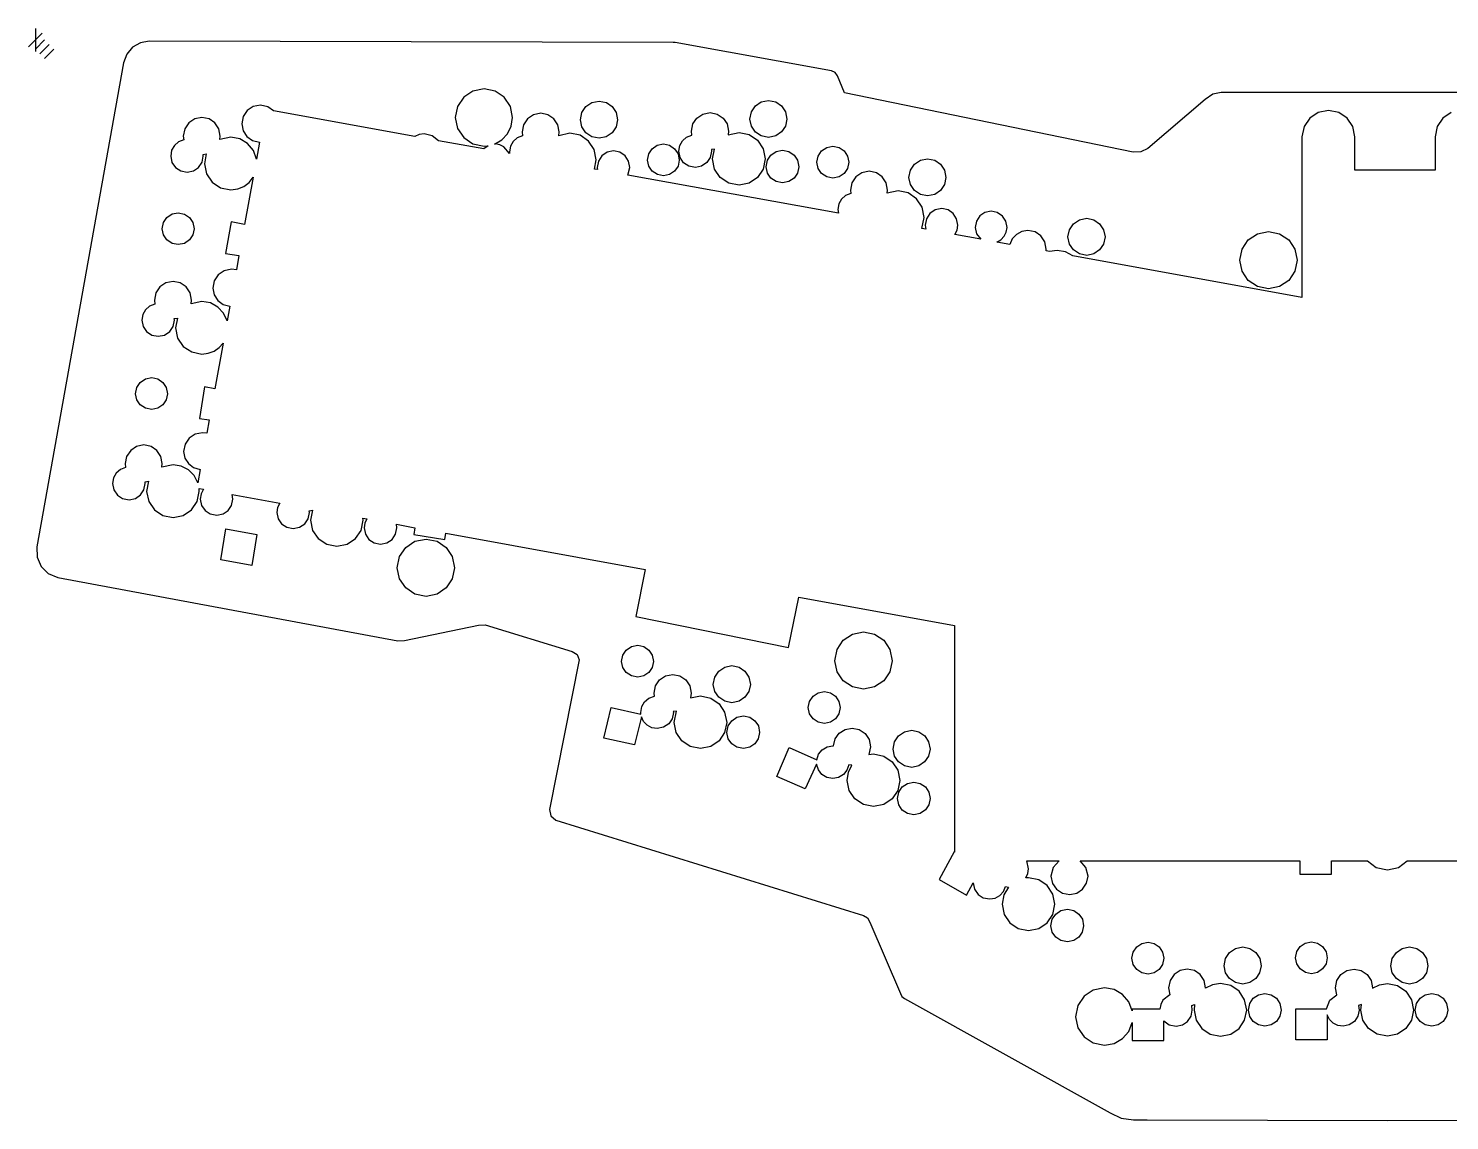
# Model space of a CAD drawing. Extents: x -1 to 310, y 0 to 125.
# Drawn here: x -0.8 to 161.9, y 0.1 to 125.2 of the extents above; entities that cross this region are included whole.
import ezdxf

# ---------------------------------------------------------------- set-up
doc = ezdxf.new("R2010")
doc.units = 0

msp = doc.modelspace()

# ---------------------------------------------------------------- linework, layer by layer
for p, q in [((13.043833, 123.739276), (12.015265, 123.551422)), ((72.987753, 123.569943), (13.043833, 123.739276)), ((10.46613, 122.23909), (10.080496, 121.241612)), ((11.133542, 123.030193), (10.46613, 122.23909)), ((12.015265, 123.551422), (11.133542, 123.030193)), ((73.241763, 123.569943), (72.987753, 123.569943)), ((91.106391, 120.31028), (73.241763, 123.569943)), ((10.080496, 121.241612), (0.174524, 65.827375)), ((91.529728, 120.130364), (91.106391, 120.31028)), ((91.82607, 119.759947), (91.529728, 120.130364)), ((92.630392, 117.812643), (91.82607, 119.759947)), ((49.037038, 117.309909), (48.328617, 116.260176)), ((50.08677, 118.01833), (49.037038, 117.309909)), ((51.370655, 118.278283), (50.08677, 118.01833)), ((52.630078, 118.01833), (51.370655, 118.278283)), ((53.667249, 117.309909), (52.630078, 118.01833)), ((54.371043, 116.260176), (53.667249, 117.309909)), ((125.650342, 110.996958), (92.630392, 117.812643)), ((134.783753, 117.643283), (133.90534, 117.050618)), ((135.725671, 117.85495), (134.783753, 117.643283)), ((136.741696, 117.85495), (135.725671, 117.85495)), ((144.723001, 117.836429), (136.741696, 117.85495)), ((165.755524, 117.836429), (144.723001, 117.836429)), ((24.244416, 115.771236), (23.784765, 115.090028)), ((24.925629, 116.230884), (24.244416, 115.771236)), ((25.758965, 116.399532), (24.925629, 116.230884)), ((26.59478, 116.221815), (25.758965, 116.399532)), ((27.271789, 115.739715), (26.59478, 116.221815)), ((43.440076, 112.806971), (27.271789, 115.739715)), ((48.328617, 116.260176), (48.068664, 114.976287)), ((54.630336, 114.976287), (54.371043, 116.260176)), ((62.393384, 114.72234), (62.562059, 115.555683)), ((62.562059, 115.555683), (63.021769, 116.236899)), ((63.021769, 116.236899), (63.703041, 116.69655)), ((63.703041, 116.69655), (64.536403, 116.865198)), ((64.536403, 116.865198), (65.353234, 116.69655)), ((64.536403, 116.865198), (64.536403, 116.865198)), ((65.353234, 116.69655), (66.020979, 116.236899)), ((66.020979, 116.236899), (66.471553, 115.555683)), ((66.471553, 115.555683), (66.636874, 114.72234)), ((76.403025, 115.384295), (77.236387, 115.552972)), ((77.236387, 115.552972), (78.053218, 115.384295)), ((81.782013, 114.806927), (81.950687, 115.640284)), ((81.950687, 115.640284), (82.410397, 116.321556)), ((82.410397, 116.321556), (83.091669, 116.781267)), ((83.091669, 116.781267), (83.925032, 116.949944)), ((83.925032, 116.949944), (84.741862, 116.781267)), ((83.925032, 116.949944), (83.925032, 116.949944)), ((84.741862, 116.781267), (85.409607, 116.321556)), ((85.409607, 116.321556), (85.860182, 115.640284)), ((85.860182, 115.640284), (86.025503, 114.806927)), ((133.90534, 117.050618), (127.343689, 111.420318)), ((146.818128, 115.564246), (145.855939, 114.915519)), ((147.996395, 115.80213), (146.818128, 115.564246)), ((149.174667, 115.564246), (147.996395, 115.80213)), ((150.136865, 114.915519), (149.174667, 115.564246)), ((162.058109, 115.564246), (161.09592, 114.915519)), ((17.555771, 114.374261), (17.09612, 113.693045)), ((18.236984, 114.833912), (17.555771, 114.374261)), ((19.07032, 115.00256), (18.236984, 114.833912)), ((19.88725, 114.833912), (19.07032, 115.00256)), ((20.555045, 114.374261), (19.88725, 114.833912)), ((21.005639, 113.693045), (20.555045, 114.374261)), ((23.784765, 115.090028), (23.616118, 114.2567)), ((23.616118, 114.2567), (23.776124, 113.460736)), ((48.068664, 114.976287), (48.328617, 113.716856)), ((54.042212, 113.128905), (54.474893, 113.9945)), ((54.474893, 113.9945), (54.630336, 114.976287)), ((55.87337, 114.158696), (55.704723, 113.325368)), ((56.333021, 114.839904), (55.87337, 114.158696)), ((57.014233, 115.299552), (56.333021, 114.839904)), ((57.847567, 115.4682), (57.014233, 115.299552)), ((58.664499, 115.299552), (57.847567, 115.4682)), ((59.332295, 114.839904), (58.664499, 115.299552)), ((59.782889, 114.158696), (59.332295, 114.839904)), ((59.948213, 113.325368), (59.782889, 114.158696)), ((62.562059, 113.905418), (62.393384, 114.72234)), ((63.021769, 113.237626), (62.562059, 113.905418)), ((66.468792, 113.9137), (66.013615, 113.244988)), ((66.636874, 114.72234), (66.468792, 113.9137)), ((75.093368, 113.409929), (75.262043, 114.243301)), ((75.262043, 114.243301), (75.721753, 114.924581)), ((75.721753, 114.924581), (76.403025, 115.384295)), ((78.053218, 115.384295), (78.720963, 114.924581)), ((78.720963, 114.924581), (79.171537, 114.243301)), ((79.171537, 114.243301), (79.336858, 113.409929)), ((81.950687, 113.98999), (81.782013, 114.806927)), ((82.410397, 113.32219), (81.950687, 113.98999)), ((85.857421, 113.998283), (85.402244, 113.329562)), ((86.025503, 114.806927), (85.857421, 113.998283)), ((145.207211, 113.95333), (144.969328, 112.775062)), ((145.855939, 114.915519), (145.207211, 113.95333)), ((150.785602, 113.95333), (150.136865, 114.915519)), ((151.023489, 112.775062), (150.785602, 113.95333)), ((160.447192, 113.95333), (160.209309, 112.775062)), ((161.09592, 114.915519), (160.447192, 113.95333)), ((16.975553, 112.419833), (16.380454, 112.185055)), ((17.09612, 113.693045), (16.927473, 112.859702)), ((16.927473, 112.859702), (16.975553, 112.419833)), ((21.170963, 112.859702), (21.005639, 113.693045)), ((21.129752, 112.457377), (21.170963, 112.859702)), ((22.37244, 112.716563), (21.129752, 112.457377)), ((23.415536, 112.525894), (22.37244, 112.716563)), ((24.298407, 112.000224), (23.415536, 112.525894)), ((23.776124, 113.460736), (24.21344, 112.804652)), ((24.21344, 112.804652), (24.864014, 112.350613)), ((24.864014, 112.350613), (25.663794, 112.16078)), ((43.948213, 113.021147), (43.440076, 112.806971)), ((44.512661, 113.097589), (43.948213, 113.021147)), ((45.421472, 112.886458), (44.512661, 113.097589)), ((46.131424, 112.318815), (45.421472, 112.886458)), ((51.315598, 111.378434), (46.131424, 112.318815)), ((48.328617, 113.716856), (49.037038, 112.679683)), ((49.037038, 112.679683), (50.08677, 111.97589)), ((52.547022, 111.945039), (53.382765, 112.42919)), ((53.382765, 112.42919), (54.042212, 113.128905)), ((54.686681, 112.240423), (54.376875, 111.69103)), ((55.157676, 112.650854), (54.686681, 112.240423)), ((55.752758, 112.885631), (55.157676, 112.650854)), ((55.704723, 113.325368), (55.752758, 112.885631)), ((59.902758, 112.900977), (59.948213, 113.325368)), ((61.191891, 113.182229), (59.902758, 112.900977)), ((62.354475, 112.943586), (61.191891, 113.182229)), ((63.304895, 112.293194), (62.354475, 112.943586)), ((63.703041, 112.787034), (63.021769, 113.237626)), ((63.946225, 111.329355), (63.304895, 112.293194)), ((64.536403, 112.62171), (63.703041, 112.787034)), ((65.34495, 112.789794), (64.536403, 112.62171)), ((66.013615, 113.244988), (65.34495, 112.789794)), ((73.765531, 111.775614), (74.075333, 112.325)), ((74.075333, 112.325), (74.546333, 112.73543)), ((74.546333, 112.73543), (75.141437, 112.970218)), ((75.141426, 112.970218), (75.093368, 113.409929)), ((75.141437, 112.970218), (75.141426, 112.970218)), ((79.336858, 113.409929), (79.295671, 113.007763)), ((79.295671, 113.007763), (80.538335, 113.266975)), ((80.538335, 113.266975), (81.700919, 113.028333)), ((81.700919, 113.028333), (82.651339, 112.377926)), ((83.091669, 112.871595), (82.410397, 113.32219)), ((82.651339, 112.377926), (83.292669, 111.414033)), ((83.925032, 112.70627), (83.091669, 112.871595)), ((84.733579, 112.874359), (83.925032, 112.70627)), ((85.402244, 113.329562), (84.733579, 112.874359)), ((144.969328, 112.775062), (144.969328, 94.390803)), ((151.023489, 108.943821), (151.023489, 112.775062)), ((160.209309, 112.775062), (160.209309, 108.943821)), ((15.599631, 111.225221), (15.488115, 110.573546)), ((15.909445, 111.774621), (15.599631, 111.225221)), ((16.380454, 112.185055), (15.909445, 111.774621)), ((19.205183, 110.766136), (19.555247, 110.820508)), ((19.223624, 110.573546), (19.205183, 110.766136)), ((19.555247, 110.820508), (19.340403, 109.684706)), ((24.953207, 111.209055), (24.298407, 112.000224)), ((25.312092, 110.221889), (24.953207, 111.209055)), ((25.663794, 112.16078), (25.312092, 110.221889)), ((50.08677, 111.97589), (51.370655, 111.716598)), ((51.817247, 111.751946), (51.315598, 111.378434)), ((51.370655, 111.716598), (51.817247, 111.751946)), ((52.640666, 111.954564), (52.547022, 111.945039)), ((53.161971, 111.872289), (52.640666, 111.954564)), ((53.626343, 111.642997), (53.161971, 111.872289)), ((54.284491, 110.848554), (53.626343, 111.642997)), ((54.376875, 111.69103), (54.265362, 111.039371)), ((54.265362, 111.039371), (54.284491, 110.848554)), ((64.181541, 110.150372), (63.946225, 111.329355)), ((65.445283, 111.004111), (64.845608, 110.603034)), ((66.187279, 111.150311), (65.445283, 111.004111)), ((66.912624, 111.004111), (66.187279, 111.150311)), ((67.498846, 110.603034), (66.912624, 111.004111)), ((70.055784, 110.107986), (70.201126, 110.826065)), ((70.201126, 110.826065), (70.597245, 111.413098)), ((70.597245, 111.413098), (71.184275, 111.80922)), ((71.184275, 111.80922), (71.902354, 111.954564)), ((71.902354, 111.954564), (72.596878, 111.806797)), ((71.902354, 111.954564), (71.902354, 111.954564)), ((72.596878, 111.806797), (73.171223, 111.406639)), ((73.171223, 111.406639), (73.562182, 110.818798)), ((73.562182, 110.818798), (73.706548, 110.107986)), ((73.65402, 111.123958), (73.765531, 111.775614)), ((73.800218, 110.398613), (73.65402, 111.123958)), ((77.389533, 111.123958), (77.24419, 110.40588)), ((77.721134, 111.370708), (77.371091, 111.316363)), ((77.371091, 111.316363), (77.389533, 111.123958)), ((77.506309, 110.234933), (77.721134, 111.370708)), ((83.292669, 111.414033), (83.527985, 110.234933)), ((83.790946, 110.087933), (84.191962, 110.687605)), ((84.191962, 110.687605), (84.791577, 111.088676)), ((84.791577, 111.088676), (85.533545, 111.234872)), ((85.533545, 111.234872), (86.25899, 111.088676)), ((86.25899, 111.088676), (86.845264, 110.687605)), ((86.845264, 110.687605), (87.237364, 110.087933)), ((89.589755, 110.572093), (89.985874, 111.159181)), ((89.985874, 111.159181), (90.572904, 111.555323)), ((90.572904, 111.555323), (91.290983, 111.70067)), ((91.290983, 111.70067), (91.985507, 111.552901)), ((91.290983, 111.70067), (91.290983, 111.70067)), ((91.985507, 111.552901), (92.559851, 111.152722)), ((92.559851, 111.152722), (92.950809, 110.564826)), ((126.537711, 111.063554), (125.650342, 110.996958)), ((127.343689, 111.420318), (126.537711, 111.063554)), ((15.488115, 110.573546), (15.634313, 109.848201)), ((15.634313, 109.848201), (16.035388, 109.261975)), ((16.035388, 109.261975), (16.635062, 108.869891)), ((18.095135, 108.872313), (18.682165, 109.268434)), ((18.682165, 109.268434), (19.078282, 109.855468)), ((19.078282, 109.855468), (19.223624, 110.573546)), ((19.340403, 109.684706), (19.579046, 108.522118)), ((63.980498, 109.081219), (64.181541, 110.150372)), ((64.322596, 109.019201), (63.980498, 109.081219)), ((64.444532, 110.003361), (64.298334, 109.261373)), ((64.298334, 109.261373), (64.322596, 109.019201)), ((64.845608, 110.603034), (64.444532, 110.003361)), ((67.890926, 110.003361), (67.498846, 110.603034)), ((67.803952, 108.38772), (68.033846, 109.261373)), ((68.033846, 109.261373), (67.890926, 110.003361)), ((70.203549, 109.413463), (70.055784, 110.107986)), ((70.603704, 108.839119), (70.203549, 109.413463)), ((73.562182, 109.413463), (73.171223, 108.839119)), ((73.706548, 110.107986), (73.562182, 109.413463)), ((74.201294, 109.812387), (73.800218, 110.398613)), ((74.800968, 109.420303), (74.201294, 109.812387)), ((75.542963, 109.277381), (74.800968, 109.420303)), ((76.261041, 109.422725), (75.542963, 109.277381)), ((76.848072, 109.818846), (76.261041, 109.422725)), ((77.24419, 110.40588), (76.848072, 109.818846)), ((77.744952, 109.072385), (77.506309, 110.234933)), ((78.395358, 108.122026), (77.744952, 109.072385)), ((83.292669, 109.072385), (82.651339, 108.122026)), ((83.527985, 110.234933), (83.292669, 109.072385)), ((83.644775, 109.345934), (83.790946, 110.087933)), ((83.790946, 108.620589), (83.644775, 109.345934)), ((87.380287, 109.345934), (87.234942, 108.627855)), ((87.237364, 110.087933), (87.380287, 109.345934)), ((87.380287, 109.345934), (87.380287, 109.345934)), ((89.444413, 109.853907), (89.589755, 110.572093)), ((89.592178, 109.159384), (89.444413, 109.853907)), ((89.992333, 108.58504), (89.592178, 109.159384)), ((92.950809, 109.159384), (92.559851, 108.58504)), ((92.950809, 110.564826), (93.095174, 109.853907)), ((93.095174, 109.853907), (92.950809, 109.159384)), ((100.154005, 108.951641), (100.613656, 109.632921)), ((100.613656, 109.632921), (101.294869, 110.092635)), ((101.294869, 110.092635), (102.128204, 110.261312)), ((102.128204, 110.261312), (102.945134, 110.092635)), ((102.128204, 110.261312), (102.128204, 110.261312)), ((102.945134, 110.092635), (103.61293, 109.632921)), ((103.61293, 109.632921), (104.063524, 108.951641)), ((16.635062, 108.869891), (17.377057, 108.726969)), ((17.377057, 108.726969), (18.095135, 108.872313)), ((19.579046, 108.522118), (20.229453, 107.571697)), ((20.229453, 107.571697), (21.193341, 106.930366)), ((23.867889, 107.09844), (24.469706, 107.560113)), ((24.937601, 108.157269), (23.953466, 102.731756)), ((24.469706, 107.560113), (24.937601, 108.157269)), ((91.917264, 104.013846), (67.803952, 108.38772)), ((71.191542, 108.44816), (70.603704, 108.839119)), ((71.902354, 108.303795), (71.191542, 108.44816)), ((72.596878, 108.44816), (71.902354, 108.303795)), ((73.171223, 108.839119), (72.596878, 108.44816)), ((79.359247, 107.480753), (78.395358, 108.122026)), ((80.538335, 107.245463), (79.359247, 107.480753)), ((81.700919, 107.480753), (80.538335, 107.245463)), ((82.651339, 108.122026), (81.700919, 107.480753)), ((84.191962, 108.034363), (83.790946, 108.620589)), ((84.791577, 107.642278), (84.191962, 108.034363)), ((85.533545, 107.499356), (84.791577, 107.642278)), ((86.251723, 107.644701), (85.533545, 107.499356)), ((86.838805, 108.040822), (86.251723, 107.644701)), ((87.234942, 108.627855), (86.838805, 108.040822)), ((90.580171, 108.194081), (89.992333, 108.58504)), ((91.290983, 108.049716), (90.580171, 108.194081)), ((91.985507, 108.194081), (91.290983, 108.049716)), ((92.559851, 108.58504), (91.985507, 108.194081)), ((93.465347, 107.512279), (93.296699, 106.678911)), ((93.924998, 108.193549), (93.465347, 107.512279)), ((94.606212, 108.653255), (93.924998, 108.193549)), ((95.439546, 108.821927), (94.606212, 108.653255)), ((96.256477, 108.653255), (95.439546, 108.821927)), ((96.924273, 108.193549), (96.256477, 108.653255)), ((97.374866, 107.512279), (96.924273, 108.193549)), ((97.54019, 106.678911), (97.374866, 107.512279)), ((99.985357, 108.118269), (100.154005, 108.951641)), ((100.154005, 107.301347), (99.985357, 108.118269)), ((104.228848, 108.118269), (104.060763, 107.309629)), ((104.063524, 108.951641), (104.228848, 108.118269)), ((160.209309, 108.943821), (151.023489, 108.943821)), ((21.193341, 106.930366), (22.372429, 106.695051)), ((22.372429, 106.695051), (23.159635, 106.800627)), ((23.159635, 106.800627), (23.867889, 107.09844)), ((92.744686, 106.043029), (92.276251, 105.632875)), ((93.336707, 106.279153), (92.744686, 106.043029)), ((93.296699, 106.678911), (93.336707, 106.279153)), ((97.506215, 106.322544), (97.54019, 106.678911)), ((98.741666, 106.578317), (97.506215, 106.322544)), ((99.904223, 106.339675), (98.741666, 106.578317)), ((100.854584, 105.689271), (99.904223, 106.339675)), ((100.613656, 106.633555), (100.154005, 107.301347)), ((101.294869, 106.182963), (100.613656, 106.633555)), ((102.128204, 106.017639), (101.294869, 106.182963)), ((102.936851, 106.185723), (102.128204, 106.017639)), ((103.605567, 106.640917), (102.936851, 106.185723)), ((104.060763, 107.309629), (103.605567, 106.640917)), ((91.968202, 105.084898), (91.857341, 104.4353)), ((91.857341, 104.4353), (91.917264, 104.013846)), ((92.276251, 105.632875), (91.968202, 105.084898)), ((101.495856, 104.725386), (100.854584, 105.689271)), ((101.731145, 103.546301), (101.495856, 104.725386)), ((102.994882, 104.40004), (102.395206, 103.998963)), ((103.736877, 104.54624), (102.994882, 104.40004)), ((104.462222, 104.40004), (103.736877, 104.54624)), ((105.048445, 103.998963), (104.462222, 104.40004)), ((108.691485, 104.104616), (108.104455, 103.708494)), ((109.409563, 104.24996), (108.691485, 104.104616)), ((110.104115, 104.102193), (109.409563, 104.24996)), ((14.51437, 102.234075), (14.659715, 102.95215)), ((14.659715, 102.95215), (15.055852, 103.539174)), ((15.055852, 103.539174), (15.642934, 103.935287)), ((15.642934, 103.935287), (16.361111, 104.080627)), ((16.361111, 104.080627), (17.055636, 103.932864)), ((16.361111, 104.080627), (16.361111, 104.080627)), ((17.055636, 103.932864), (17.62998, 103.532715)), ((17.62998, 103.532715), (18.020938, 102.944883)), ((18.020938, 102.944883), (18.165303, 102.234075)), ((22.417731, 103.022242), (21.754035, 99.420738)), ((23.953466, 102.731756), (22.417731, 103.022242)), ((101.448237, 102.285034), (101.731145, 103.546301)), ((101.99413, 103.39929), (101.847932, 102.657302)), ((101.847932, 102.657302), (101.910376, 102.201214)), ((102.395206, 103.998963), (101.99413, 103.39929)), ((105.440526, 103.39929), (105.048445, 103.998963)), ((105.583447, 102.657302), (105.440526, 103.39929)), ((105.49322, 102.091462), (105.583447, 102.657302)), ((107.708338, 103.121461), (107.562996, 102.403382)), ((108.104455, 103.708494), (107.708338, 103.121461)), ((110.67852, 103.702035), (110.104115, 104.102193)), ((111.069537, 103.114194), (110.67852, 103.702035)), ((111.213929, 102.403382), (111.069537, 103.114194)), ((118.35735, 102.136018), (118.817, 102.817226)), ((118.817, 102.817226), (119.498213, 103.276874)), ((119.498213, 103.276874), (120.331549, 103.445522)), ((120.331549, 103.445522), (121.14848, 103.276874)), ((120.331549, 103.445522), (120.331549, 103.445522)), ((121.14848, 103.276874), (121.816276, 102.817226)), ((121.816276, 102.817226), (122.266869, 102.136018)), ((14.662137, 101.539512), (14.51437, 102.234075)), ((15.062311, 100.965106), (14.662137, 101.539512)), ((15.6502, 100.574089), (15.062311, 100.965106)), ((17.62998, 100.965106), (17.055636, 100.574089)), ((18.020938, 101.539512), (17.62998, 100.965106)), ((18.165303, 102.234075), (18.020938, 101.539512)), ((101.910376, 102.201214), (101.448237, 102.285034)), ((105.243717, 101.596563), (105.49322, 102.091462)), ((108.20307, 101.059777), (105.243717, 101.596563)), ((107.562996, 102.403382), (107.737952, 101.65789)), ((107.737952, 101.65789), (108.20307, 101.059777)), ((110.047142, 100.725291), (110.513574, 100.992969)), ((110.513574, 100.992969), (110.883088, 101.380643)), ((110.883088, 101.380643), (111.126326, 101.860163)), ((111.126326, 101.860163), (111.213929, 102.403382)), ((111.818616, 101.090987), (111.531913, 100.455972)), ((112.285968, 101.595527), (111.818616, 101.090987)), ((112.893443, 101.928434), (112.285968, 101.595527)), ((113.600518, 102.04855), (112.893443, 101.928434)), ((114.417448, 101.879902), (113.600518, 102.04855)), ((115.085244, 101.420251), (114.417448, 101.879902)), ((115.535837, 100.739035), (115.085244, 101.420251)), ((118.188702, 101.30269), (118.35735, 102.136018)), ((118.35735, 100.485753), (118.188702, 101.30269)), ((122.432193, 101.30269), (122.264108, 100.494035)), ((122.266869, 102.136018), (122.432193, 101.30269)), ((138.117501, 99.919571), (138.825922, 100.969306)), ((138.825922, 100.969306), (139.875655, 101.677733)), ((139.875655, 101.677733), (141.159544, 101.937689)), ((141.159544, 101.937689), (142.418959, 101.677733)), ((142.418959, 101.677733), (143.456125, 100.969306)), ((143.456125, 100.969306), (144.159915, 99.919571)), ((16.361111, 100.429699), (15.6502, 100.574089)), ((17.055636, 100.574089), (16.361111, 100.429699)), ((21.754035, 99.420738), (23.30719, 99.168828)), ((111.531913, 100.455972), (110.047142, 100.725291)), ((115.701162, 99.905692), (115.535837, 100.739035)), ((115.690128, 99.701699), (115.701162, 99.905692)), ((116.070554, 99.632722), (115.690128, 99.701699)), ((116.944852, 99.762553), (116.070554, 99.632722)), ((117.908374, 99.599315), (116.944852, 99.762553)), ((118.741511, 99.148244), (117.908374, 99.599315)), ((118.817, 99.817953), (118.35735, 100.485753)), ((119.498213, 99.367358), (118.817, 99.817953)), ((120.331549, 99.202034), (119.498213, 99.367358)), ((121.140196, 99.370119), (120.331549, 99.202034)), ((121.808912, 99.825315), (121.140196, 99.370119)), ((122.264108, 100.494035), (121.808912, 99.825315)), ((137.857548, 98.635694), (138.117501, 99.919571)), ((144.159915, 99.919571), (144.419207, 98.635694)), ((22.457006, 97.603635), (21.62367, 97.434959)), ((23.008672, 97.523016), (22.457006, 97.603635)), ((23.30719, 99.168828), (23.008672, 97.523016)), ((144.969328, 94.390803), (118.741511, 99.148244)), ((138.117501, 97.376263), (137.857548, 98.635694)), ((144.419207, 98.635694), (144.159915, 97.376263)), ((144.419207, 98.635694), (144.419207, 98.635694)), ((14.934999, 96.037986), (14.253727, 95.578272)), ((15.768361, 96.206663), (14.934999, 96.037986)), ((16.585292, 96.037986), (15.768361, 96.206663)), ((17.253088, 95.578272), (16.585292, 96.037986)), ((20.482807, 96.293975), (20.314159, 95.460618)), ((20.942457, 96.975247), (20.482807, 96.293975)), ((21.62367, 97.434959), (20.942457, 96.975247)), ((138.825922, 96.33909), (138.117501, 97.376263)), ((139.875655, 95.635296), (138.825922, 96.33909)), ((143.456125, 96.33909), (142.418959, 95.635296)), ((144.159915, 97.376263), (143.456125, 96.33909)), ((13.794017, 94.896992), (13.625342, 94.06362)), ((14.253727, 95.578272), (13.794017, 94.896992)), ((17.703681, 94.896992), (17.253088, 95.578272)), ((17.869004, 94.06362), (17.703681, 94.896992)), ((20.314159, 95.460618), (20.464698, 94.688148)), ((20.464698, 94.688148), (20.877423, 94.045509)), ((141.159544, 95.376005), (139.875655, 95.635296)), ((142.418959, 95.635296), (141.159544, 95.376005)), ((12.607415, 92.978625), (12.297652, 92.429267)), ((13.07836, 93.389047), (12.607415, 92.978625)), ((13.673401, 93.623857), (13.07836, 93.389047)), ((13.625342, 94.06362), (13.673401, 93.623857)), ((17.827814, 93.661374), (17.869004, 94.06362)), ((19.070309, 93.920481), (17.827814, 93.661374)), ((20.052403, 93.751833), (19.070309, 93.920481)), ((20.896606, 93.284304), (20.052403, 93.751833)), ((20.877423, 94.045509), (21.494, 93.588787)), ((21.547425, 92.575515), (20.896606, 93.284304)), ((21.494, 93.588787), (22.256092, 93.374064)), ((22.256092, 93.374064), (21.949372, 91.683087)), ((12.297652, 92.429267), (12.186156, 91.777649)), ((12.186156, 91.777649), (12.332354, 91.052304)), ((15.776326, 91.059571), (15.921668, 91.777649)), ((15.903227, 91.970081), (16.253267, 92.024452)), ((15.921668, 91.777649), (15.903227, 91.970081)), ((16.253267, 92.024452), (16.038445, 90.888624)), ((21.949372, 91.683087), (21.547425, 92.575515)), ((12.332354, 91.052304), (12.73343, 90.466078)), ((12.73343, 90.466078), (13.333105, 90.073994)), ((13.333105, 90.073994), (14.075098, 89.931072)), ((14.075098, 89.931072), (14.793177, 90.076416)), ((14.793177, 90.076416), (15.380207, 90.472537)), ((15.380207, 90.472537), (15.776326, 91.059571)), ((16.038445, 90.888624), (16.277085, 89.726051)), ((16.277085, 89.726051), (16.927473, 88.775638)), ((16.927473, 88.775638), (17.89131, 88.13431)), ((17.89131, 88.13431), (19.070299, 87.898995)), ((19.070299, 87.898995), (19.793316, 87.988455)), ((19.793316, 87.988455), (20.451104, 88.241868)), ((20.451104, 88.241868), (21.023419, 88.636787)), ((21.490021, 89.150763), (20.541224, 83.919984)), ((21.023419, 88.636787), (21.490021, 89.150763)), ((11.61184, 84.071485), (12.007957, 84.658518)), ((12.007957, 84.658518), (12.594987, 85.05464)), ((12.594987, 85.05464), (13.313065, 85.199984)), ((13.313065, 85.199984), (14.00759, 85.052217)), ((13.313065, 85.199984), (13.313065, 85.199984)), ((14.00759, 85.052217), (14.581935, 84.652059)), ((14.581935, 84.652059), (14.972894, 84.064218)), ((11.466498, 83.353406), (11.61184, 84.071485)), ((11.614263, 82.658858), (11.466498, 83.353406)), ((14.972894, 84.064218), (15.117259, 83.353406)), ((15.117259, 83.353406), (14.972894, 82.658858)), ((19.34401, 84.146414), (18.773849, 80.535967)), ((20.541224, 83.919984), (19.34401, 84.146414)), ((12.014418, 82.084459), (11.614263, 82.658858)), ((12.602255, 81.693446), (12.014418, 82.084459)), ((13.313065, 81.549056), (12.602255, 81.693446)), ((14.00759, 81.693446), (13.313065, 81.549056)), ((14.581935, 82.084459), (14.00759, 81.693446)), ((14.972894, 82.658858), (14.581935, 82.084459)), ((18.773849, 80.535967), (19.894451, 80.354225)), ((19.894451, 80.354225), (19.617443, 78.827158)), ((17.598125, 78.263934), (17.138475, 77.582654)), ((18.279337, 78.723648), (17.598125, 78.263934)), ((19.112671, 78.892325), (18.279337, 78.723648)), ((19.617443, 78.827158), (19.112671, 78.892325)), ((10.909394, 76.866939), (10.449685, 76.185667)), ((11.590666, 77.326651), (10.909394, 76.866939)), ((12.424029, 77.495327), (11.590666, 77.326651)), ((13.240959, 77.326651), (12.424029, 77.495327)), ((13.908755, 76.866939), (13.240959, 77.326651)), ((14.359349, 76.185667), (13.908755, 76.866939)), ((17.138475, 77.582654), (16.969827, 76.749282)), ((16.969827, 76.749282), (17.115915, 75.987033)), ((10.329069, 74.912547), (9.734027, 74.677733)), ((10.449685, 76.185667), (10.28101, 75.35231)), ((10.28101, 75.35231), (10.329069, 74.912547)), ((14.524673, 75.35231), (14.359349, 76.185667)), ((14.479262, 74.928078), (14.524673, 75.35231)), ((15.76835, 75.20933), (14.479262, 74.928078)), ((16.703316, 75.057154), (15.76835, 75.20933)), ((17.517181, 74.633395), (16.703316, 75.057154)), ((17.115915, 75.987033), (17.517104, 75.349314)), ((17.517104, 75.349314), (18.117784, 74.890317)), ((18.117784, 74.890317), (18.862344, 74.664236)), ((8.953317, 73.717935), (8.841821, 73.066313)), ((9.263081, 74.267302), (8.953317, 73.717935)), ((9.734027, 74.677733), (9.263081, 74.267302)), ((12.558892, 73.258744), (12.955574, 73.325446)), ((12.577334, 73.066313), (12.558892, 73.258744)), ((12.955574, 73.325446), (12.736314, 72.177314)), ((18.162266, 73.987203), (17.517181, 74.633395)), ((18.590893, 73.167728), (18.162266, 73.987203)), ((18.862344, 74.664236), (18.590893, 73.167728)), ((8.841821, 73.066313), (8.98802, 72.340972)), ((8.98802, 72.340972), (9.389096, 71.754755)), ((9.389096, 71.754755), (9.988771, 71.36268)), ((11.448844, 71.365102), (12.035873, 71.761214)), ((12.035873, 71.761214), (12.431991, 72.348239)), ((12.431991, 72.348239), (12.577334, 73.066313)), ((12.736314, 72.177314), (12.974957, 71.014726)), ((18.522674, 71.014726), (18.75799, 72.177314)), ((18.75799, 72.177314), (18.740686, 72.499127)), ((18.740686, 72.499127), (19.240095, 72.408533)), ((18.97203, 71.890523), (18.874788, 71.288315)), ((19.240095, 72.408533), (18.97203, 71.890523)), ((22.6103, 71.288315), (22.532462, 71.81137)), ((22.532462, 71.81137), (27.963883, 70.826142)), ((9.988771, 71.36268), (10.730767, 71.219762)), ((10.730767, 71.219762), (11.448844, 71.365102)), ((12.974957, 71.014726), (13.625363, 70.064305)), ((13.625363, 70.064305), (14.589252, 69.422974)), ((16.930924, 69.422974), (17.881344, 70.064305)), ((17.881344, 70.064305), (18.522674, 71.014726)), ((18.874788, 71.288315), (19.020986, 70.56297)), ((19.020986, 70.56297), (19.422061, 69.976744)), ((19.422061, 69.976744), (20.021735, 69.58466)), ((21.481809, 69.587082), (22.068839, 69.983204)), ((22.068839, 69.983204), (22.464957, 70.570237)), ((22.464957, 70.570237), (22.6103, 71.288315)), ((27.724604, 70.331759), (27.637721, 69.76437)), ((27.963883, 70.826142), (27.724604, 70.331759)), ((31.354792, 69.956801), (31.704854, 70.011173)), ((31.373233, 69.76437), (31.354792, 69.956801)), ((31.704854, 70.011173), (31.49001, 68.875371)), ((14.589252, 69.422974), (15.76834, 69.187659)), ((15.76834, 69.187659), (16.930924, 69.422974)), ((20.021735, 69.58466), (20.76373, 69.441738)), ((20.76373, 69.441738), (21.481809, 69.587082)), ((27.637721, 69.76437), (27.783919, 69.038922)), ((27.783919, 69.038922), (28.184994, 68.45265)), ((28.184994, 68.45265), (28.784669, 68.060554)), ((30.244742, 68.062977), (30.831773, 68.45911)), ((30.831773, 68.45911), (31.227891, 69.046189)), ((31.227891, 69.046189), (31.373233, 69.76437)), ((31.49001, 68.875371), (31.728653, 67.712783)), ((37.276225, 67.712783), (37.511514, 68.875371)), ((37.511514, 68.875371), (37.500481, 69.096325)), ((37.500481, 69.096325), (37.930039, 69.018405)), ((37.707976, 68.535806), (37.628314, 67.986372)), ((37.930039, 69.018405), (37.707976, 68.535806)), ((41.363999, 67.986372), (41.317511, 68.403964)), ((41.317511, 68.403964), (43.449421, 68.017249)), ((21.229542, 64.348568), (21.803494, 67.889773)), ((21.803494, 67.889773), (25.335574, 67.221595)), ((25.335574, 67.221595), (24.761622, 63.68039)), ((28.784669, 68.060554), (29.526664, 67.917634)), ((29.526664, 67.917634), (30.244742, 68.062977)), ((31.728653, 67.712783), (32.379059, 66.762362)), ((32.379059, 66.762362), (33.342948, 66.121031)), ((35.684593, 66.121031), (36.634954, 66.762362)), ((36.634954, 66.762362), (37.276225, 67.712783)), ((37.628314, 67.986372), (37.774513, 67.261016)), ((37.774513, 67.261016), (38.175589, 66.674792)), ((40.822517, 66.681251), (41.218653, 67.268283)), ((41.218653, 67.268283), (41.363999, 67.986372)), ((43.449421, 68.017249), (43.327186, 67.243265)), ((43.327186, 67.243265), (46.863571, 66.669993)), ((43.440452, 66.456421), (44.72434, 66.716374)), ((44.72434, 66.716374), (45.983758, 66.456421)), ((46.863571, 66.669993), (46.978294, 67.37717)), ((46.978294, 67.37717), (69.814812, 63.234885)), ((0.174524, 65.827375), (0.194362, 64.623522)), ((33.342948, 66.121031), (34.522036, 65.885716)), ((34.522036, 65.885716), (35.684593, 66.121031)), ((38.175589, 66.674792), (38.775264, 66.282713)), ((38.775264, 66.282713), (39.51726, 66.139795)), ((39.51726, 66.139795), (40.235436, 66.285135)), ((40.235436, 66.285135), (40.822517, 66.681251)), ((41.682302, 64.698267), (42.390721, 65.748)), ((42.390721, 65.748), (43.440452, 66.456421)), ((45.983758, 66.456421), (47.020926, 65.748)), ((47.020926, 65.748), (47.724719, 64.698267)), ((0.194362, 64.623522), (0.650764, 63.562541)), ((0.650764, 63.562541), (1.472292, 62.755555)), ((24.761622, 63.68039), (21.229542, 64.348568)), ((41.42235, 63.414378), (41.682302, 64.698267)), ((47.724719, 64.698267), (47.984011, 63.414378)), ((1.472292, 62.755555), (2.587508, 62.313686)), ((2.587508, 62.313686), (41.491803, 55.074696)), ((41.682302, 62.154963), (41.42235, 63.414378)), ((42.390721, 61.117798), (41.682302, 62.154963)), ((47.724719, 62.154963), (47.020926, 61.117798)), ((47.984011, 63.414378), (47.724719, 62.154963)), ((47.984011, 63.414378), (47.984011, 63.414378)), ((69.814812, 63.234885), (68.725408, 57.838106)), ((43.440452, 60.414007), (42.390721, 61.117798)), ((44.72434, 60.154716), (43.440452, 60.414007)), ((45.983758, 60.414007), (44.72434, 60.154716)), ((47.020926, 61.117798), (45.983758, 60.414007)), ((86.207846, 54.309098), (87.366947, 60.051131)), ((87.366947, 60.051131), (105.204466, 56.815599)), ((68.725408, 57.838106), (86.207846, 54.309098)), ((42.253791, 55.117055), (50.720447, 56.85272)), ((50.720447, 56.85272), (51.48246, 56.895053)), ((51.48246, 56.895053), (61.430786, 53.84703)), ((92.470978, 55.122347), (93.520709, 55.830768)), ((93.520709, 55.830768), (94.804597, 56.090721)), ((94.804597, 56.090721), (96.064015, 55.830768)), ((96.064015, 55.830768), (97.101183, 55.122347)), ((105.204466, 56.815599), (105.204466, 30.862599)), ((41.491803, 55.074696), (42.253791, 55.117055)), ((61.430786, 53.84703), (62.007564, 53.503082)), ((67.237659, 53.42219), (67.633778, 54.009332)), ((67.633778, 54.009332), (68.220808, 54.405529)), ((68.220808, 54.405529), (68.938886, 54.550901)), ((68.938886, 54.550901), (69.633438, 54.403107)), ((69.633438, 54.403107), (70.207842, 54.002873)), ((70.207842, 54.002873), (70.59886, 53.414923)), ((91.502607, 52.788725), (91.762559, 54.072614)), ((91.762559, 54.072614), (92.470978, 55.122347)), ((97.101183, 55.122347), (97.804976, 54.072614)), ((97.804976, 54.072614), (98.064268, 52.788725)), ((62.235107, 52.873365), (58.848453, 35.728413)), ((62.007564, 53.503082), (62.235107, 52.873365)), ((67.092317, 52.703979), (67.237659, 53.42219)), ((67.240081, 52.009402), (67.092317, 52.703979)), ((70.59886, 53.414923), (70.743253, 52.703979)), ((70.743253, 52.703979), (70.59886, 52.009402)), ((70.743253, 52.703979), (70.743253, 52.703979)), ((78.219358, 51.594063), (78.900572, 52.053711)), ((78.900572, 52.053711), (79.733907, 52.222359)), ((79.733907, 52.222359), (80.550837, 52.053711)), ((79.733907, 52.222359), (79.733907, 52.222359)), ((80.550837, 52.053711), (81.218633, 51.594063)), ((91.762559, 51.52931), (91.502607, 52.788725)), ((98.064268, 52.788725), (97.804976, 51.52931)), ((98.064268, 52.788725), (98.064268, 52.788725)), ((67.640237, 51.43494), (67.240081, 52.009402)), ((68.228074, 51.043863), (67.640237, 51.43494)), ((68.938886, 50.899444), (68.228074, 51.043863)), ((69.633438, 51.043863), (68.938886, 50.899444)), ((70.207842, 51.43494), (69.633438, 51.043863)), ((70.59886, 52.009402), (70.207842, 51.43494)), ((70.986349, 49.896898), (71.446059, 50.578114)), ((71.446059, 50.578114), (72.127331, 51.037765)), ((72.127331, 51.037765), (72.960694, 51.206413)), ((72.960694, 51.206413), (73.777624, 51.037765)), ((73.777624, 51.037765), (74.445419, 50.578114)), ((74.445419, 50.578114), (74.896013, 49.896898)), ((77.59106, 50.079527), (77.759708, 50.912855)), ((77.759708, 50.912855), (78.219358, 51.594063)), ((81.218633, 51.594063), (81.669227, 50.912855)), ((81.669227, 50.912855), (81.834551, 50.079527)), ((92.470978, 50.492144), (91.762559, 51.52931)), ((93.520709, 49.788354), (92.470978, 50.492144)), ((97.101183, 50.492144), (96.064015, 49.788354)), ((97.804976, 51.52931), (97.101183, 50.492144)), ((70.817675, 49.063555), (70.986349, 49.896898)), ((70.849176, 48.718433), (70.817675, 49.063555)), ((74.896013, 49.896898), (75.061337, 49.063555)), ((75.061337, 49.063555), (74.987505, 48.531823)), ((77.759708, 49.262643), (77.59106, 50.079527)), ((78.219358, 48.59478), (77.759708, 49.262643)), ((81.666465, 49.270925), (81.211269, 48.602142)), ((81.834551, 50.079527), (81.666465, 49.270925)), ((89.012118, 48.717672), (89.599149, 49.113869)), ((89.599149, 49.113869), (90.317227, 49.259241)), ((90.317227, 49.259241), (91.011779, 49.111447)), ((91.011779, 49.111447), (91.586183, 48.711213)), ((94.804597, 49.529062), (93.520709, 49.788354)), ((96.064015, 49.788354), (94.804597, 49.529062)), ((65.057816, 43.900059), (65.911681, 47.410599)), ((65.911681, 47.410599), (69.312417, 46.675455)), ((69.293737, 46.862145), (69.41105, 47.528978)), ((69.41105, 47.528978), (69.73619, 48.086734)), ((69.73619, 48.086734), (70.228963, 48.496268)), ((70.228963, 48.496268), (70.849176, 48.718433)), ((74.987505, 48.531823), (76.13569, 48.751083)), ((76.13569, 48.751083), (77.298247, 48.512441)), ((77.298247, 48.512441), (78.248607, 47.862037)), ((78.900572, 48.144087), (78.219358, 48.59478)), ((78.248607, 47.862037), (78.889879, 46.898152)), ((79.733907, 47.978712), (78.900572, 48.144087)), ((80.542553, 48.146848), (79.733907, 47.978712)), ((81.211269, 48.602142), (80.542553, 48.146848)), ((88.470658, 47.412319), (88.616, 48.13053)), ((88.618422, 46.717742), (88.470658, 47.412319)), ((88.616, 48.13053), (89.012118, 48.717672)), ((91.586183, 48.711213), (91.977201, 48.123263)), ((91.977201, 48.123263), (92.121593, 47.412319)), ((92.121593, 47.412319), (91.977201, 46.717742)), ((92.121593, 47.412319), (92.121593, 47.412319)), ((69.366418, 46.373037), (68.579731, 43.138695)), ((69.312417, 46.675455), (69.293737, 46.862145)), ((69.616698, 45.827958), (69.366418, 46.373037)), ((70.023728, 45.398201), (69.616698, 45.827958)), ((72.487779, 45.556802), (71.900749, 45.160599)), ((72.883897, 46.143946), (72.487779, 45.556802)), ((73.029239, 46.862145), (72.883897, 46.143946)), ((73.384905, 47.008142), (73.019317, 46.965835)), ((73.019317, 46.965835), (73.029239, 46.862145)), ((73.103656, 45.719067), (73.384905, 47.008142)), ((73.342298, 44.556479), (73.103656, 45.719067)), ((78.889879, 46.898152), (79.125168, 45.719067)), ((79.125168, 45.719067), (78.889879, 44.556479)), ((79.303569, 45.318109), (79.704645, 45.917891)), ((79.704645, 45.917891), (80.304319, 46.319043)), ((80.304319, 46.319043), (81.046313, 46.465271)), ((81.046313, 46.465271), (81.771658, 46.319043)), ((81.771658, 46.319043), (82.357881, 45.917891)), ((82.357881, 45.917891), (82.749962, 45.318109)), ((89.018578, 46.14328), (88.618422, 46.717742)), ((89.606415, 45.752203), (89.018578, 46.14328)), ((90.317227, 45.607784), (89.606415, 45.752203)), ((91.011779, 45.752203), (90.317227, 45.607784)), ((91.586183, 46.14328), (91.011779, 45.752203)), ((91.977201, 46.717742), (91.586183, 46.14328)), ((70.556167, 45.116408), (70.023728, 45.398201)), ((71.182672, 45.015223), (70.556167, 45.116408)), ((71.900749, 45.160599), (71.182672, 45.015223)), ((73.992705, 43.606058), (73.342298, 44.556479)), ((78.889879, 44.556479), (78.248607, 43.606058)), ((79.15737, 44.575989), (79.303569, 45.318109)), ((79.303569, 43.850711), (79.15737, 44.575989)), ((82.892883, 44.575989), (82.74754, 43.857978)), ((82.749962, 45.318109), (82.892883, 44.575989)), ((91.550673, 43.826196), (92.014194, 44.47387)), ((92.014194, 44.47387), (92.682342, 44.909112)), ((92.682342, 44.909112), (93.492223, 45.068325)), ((93.492223, 45.068325), (94.309153, 44.89962)), ((94.309153, 44.89962), (94.976949, 44.439845)), ((94.976949, 44.439845), (95.427543, 43.758509)), ((98.333646, 43.504531), (98.793356, 44.185739)), ((98.793356, 44.185739), (99.474628, 44.645387)), ((99.474628, 44.645387), (100.30799, 44.814035)), ((100.30799, 44.814035), (101.124822, 44.645387)), ((101.124822, 44.645387), (101.792567, 44.185739)), ((101.792567, 44.185739), (102.243143, 43.504531)), ((68.579731, 43.138695), (65.057816, 43.900059)), ((74.956594, 42.964727), (73.992705, 43.606058)), ((76.135682, 42.729412), (74.956594, 42.964727)), ((76.13569, 42.729412), (76.135682, 42.729412)), ((77.298247, 42.964727), (76.13569, 42.729412)), ((78.248607, 43.606058), (77.298247, 42.964727)), ((79.704645, 43.264478), (79.303569, 43.850711)), ((80.304319, 42.872356), (79.704645, 43.264478)), ((81.046313, 42.729412), (80.304319, 42.872356)), ((81.764392, 42.874778), (81.046313, 42.729412)), ((81.046313, 42.729412), (81.046313, 42.729412)), ((82.351422, 43.270937), (81.764392, 42.874778)), ((82.74754, 43.857978), (82.351422, 43.270937)), ((84.859856, 39.530656), (86.287848, 42.863423)), ((86.287848, 42.863423), (89.42949, 41.427399)), ((89.640921, 42.067011), (90.048918, 42.57684)), ((90.048918, 42.57684), (90.612575, 42.914108)), ((90.612575, 42.914108), (91.290983, 43.036037)), ((91.290983, 43.036037), (91.354673, 43.029687)), ((91.354673, 43.029687), (91.550673, 43.826196)), ((95.592867, 42.925124), (95.394128, 42.053958)), ((95.427543, 43.758509), (95.592867, 42.925124)), ((98.164971, 42.671203), (98.333646, 43.504531)), ((98.333646, 41.854319), (98.164971, 42.671203)), ((102.408464, 42.671203), (102.240381, 41.862601)), ((102.243143, 43.504531), (102.408464, 42.671203)), ((89.424474, 40.923103), (88.097381, 38.102649)), ((89.625109, 40.279384), (89.424474, 40.923103)), ((89.42949, 41.427399), (89.640921, 42.067011)), ((93.108525, 40.859895), (92.89519, 40.24429)), ((93.059535, 40.011804), (93.46128, 40.825816)), ((93.46128, 40.825816), (93.108525, 40.859895)), ((95.394128, 42.053958), (95.947538, 42.104837)), ((95.947538, 42.104837), (97.110122, 41.866195)), ((97.110122, 41.866195), (98.060541, 41.215792)), ((98.060541, 41.215792), (98.701872, 40.251907)), ((98.793356, 41.186456), (98.333646, 41.854319)), ((99.474628, 40.735763), (98.793356, 41.186456)), ((100.30799, 40.570388), (99.474628, 40.735763)), ((101.116537, 40.738524), (100.30799, 40.570388)), ((101.785203, 41.193818), (101.116537, 40.738524)), ((102.240381, 41.862601), (101.785203, 41.193818)), ((88.097381, 38.102649), (84.859856, 39.530656)), ((90.031715, 39.764852), (89.625109, 40.279384)), ((90.601328, 39.423714), (90.031715, 39.764852)), ((91.290983, 39.300178), (90.601328, 39.423714)), ((91.943473, 39.419917), (91.290983, 39.300178)), ((92.492524, 39.74946), (91.943473, 39.419917)), ((92.89519, 40.24429), (92.492524, 39.74946)), ((92.915686, 39.072795), (93.059535, 40.011804)), ((93.154326, 37.910153), (92.915686, 39.072795)), ((98.701872, 40.251907), (98.937188, 39.072822)), ((98.937188, 39.072822), (98.701872, 37.91018)), ((100.30799, 40.570388), (100.30799, 40.570388)), ((93.804714, 36.959614), (93.154326, 37.910153)), ((98.701872, 37.91018), (98.060541, 36.95964)), ((98.672949, 36.998517), (98.819147, 37.740438)), ((98.819147, 37.740438), (99.220224, 38.340119)), ((99.220224, 38.340119), (99.819899, 38.741233)), ((99.819899, 38.741233), (100.561894, 38.887455)), ((100.561894, 38.887455), (101.287239, 38.741233)), ((101.287239, 38.741233), (101.873462, 38.340119)), ((101.873462, 38.340119), (102.265544, 37.740438)), ((102.265544, 37.740438), (102.408464, 36.998517)), ((94.768551, 36.318165), (93.804714, 36.959614)), ((95.947538, 36.082796), (94.768551, 36.318165)), ((97.110122, 36.318191), (95.947538, 36.082822)), ((95.947538, 36.082822), (95.947538, 36.082796)), ((98.060541, 36.95964), (97.110122, 36.318191)), ((98.819147, 36.27304), (98.672949, 36.998517)), ((99.220224, 35.686705), (98.819147, 36.27304)), ((102.263122, 36.280307), (101.867003, 35.693164)), ((102.408464, 36.998517), (102.263122, 36.280307)), ((58.848453, 35.728413), (58.986025, 35.008747)), ((58.986025, 35.008747), (59.568111, 34.543081)), ((59.568111, 34.543081), (94.789386, 23.621069)), ((99.819899, 35.294545), (99.220224, 35.686705)), ((100.561894, 35.151596), (99.819899, 35.294545)), ((101.279973, 35.296968), (100.561894, 35.151596)), ((100.561894, 35.151596), (100.561894, 35.151596)), ((101.867003, 35.693164), (101.279973, 35.296968)), ((105.169499, 30.882708), (103.449365, 27.729408)), ((105.204466, 30.862599), (105.169499, 30.882708)), ((113.669228, 28.955168), (113.463448, 29.872239)), ((113.463448, 29.872239), (117.16978, 29.872239)), ((117.16978, 29.872239), (116.495486, 29.119269)), ((120.235668, 29.119269), (119.574651, 29.872239)), ((119.574651, 29.872239), (144.731547, 29.872239)), ((144.731547, 29.872239), (144.731547, 28.336096)), ((148.340115, 28.336096), (148.340115, 29.872239)), ((148.340115, 29.872239), (152.469488, 29.872239)), ((152.469488, 29.872239), (153.476061, 29.122427)), ((156.003233, 29.122427), (156.995789, 29.872239)), ((156.995789, 29.872239), (193.250698, 29.872239)), ((103.449365, 27.729408), (106.579919, 25.926592)), ((113.3773, 27.907948), (113.592195, 28.406108)), ((113.685248, 27.923029), (113.3773, 27.907948)), ((113.592195, 28.406108), (113.669228, 28.955168)), ((114.847832, 27.684388), (113.685248, 27.923029)), ((115.798252, 27.033981), (114.847832, 27.684388)), ((116.495486, 29.119269), (116.241334, 28.10837)), ((116.241334, 28.10837), (116.409982, 27.291485)), ((120.484825, 28.10837), (120.235668, 29.119269)), ((120.316739, 27.299768), (120.484825, 28.10837)), ((144.731547, 28.336096), (148.340115, 28.336096)), ((153.476061, 29.122427), (154.748501, 28.843884)), ((154.748501, 28.843884), (156.003233, 29.122427)), ((106.579919, 25.926592), (107.35175, 27.341502)), ((107.35175, 27.341502), (107.499241, 26.617782)), ((107.499241, 26.617782), (107.900427, 26.032991)), ((107.900427, 26.032991), (108.499392, 25.641928)), ((110.391668, 25.906004), (110.794613, 26.357326)), ((110.794613, 26.357326), (111.03328, 26.923382)), ((111.368186, 26.864327), (110.843103, 25.965327)), ((111.03328, 26.923382), (111.368186, 26.864327)), ((116.439583, 26.070088), (115.798252, 27.033981)), ((116.409982, 27.291485), (116.869632, 26.623623)), ((116.674898, 24.890988), (116.439583, 26.070088)), ((116.869632, 26.623623), (117.550844, 26.172929)), ((117.550844, 26.172929), (118.384179, 26.007554)), ((118.384179, 26.007554), (119.192826, 26.17569)), ((119.192826, 26.17569), (119.861543, 26.630985)), ((119.861543, 26.630985), (120.316739, 27.299768)), ((108.499392, 25.641928), (109.240219, 25.499396)), ((109.240219, 25.499396), (109.861264, 25.607375)), ((109.861264, 25.607375), (110.391668, 25.906004)), ((110.843103, 25.965327), (110.653222, 24.890988)), ((110.653222, 24.890988), (110.891865, 23.728415)), ((116.439583, 23.728415), (116.674898, 24.890988)), ((94.789386, 23.621069), (95.244481, 23.335319)), ((95.244481, 23.335319), (95.509065, 22.85907)), ((95.509065, 22.85907), (99.022714, 14.688746)), ((110.891865, 23.728415), (111.542272, 22.778001)), ((111.542272, 22.778001), (112.50616, 22.136674)), ((114.847832, 22.136674), (115.798252, 22.778001)), ((115.798252, 22.778001), (116.439583, 23.728415)), ((116.241366, 22.435763), (116.387564, 23.177883)), ((116.387564, 23.177883), (116.788639, 23.777665)), ((116.788639, 23.777665), (117.388314, 24.178817)), ((117.388314, 24.178817), (118.130309, 24.325045)), ((118.130309, 24.325045), (118.855654, 24.178817)), ((118.855654, 24.178817), (119.441877, 23.777665)), ((119.441877, 23.777665), (119.833958, 23.177883)), ((119.833958, 23.177883), (119.976878, 22.435763)), ((112.50616, 22.136674), (113.685248, 21.901358)), ((113.685248, 21.901358), (114.847832, 22.136674)), ((116.387564, 21.710286), (116.241366, 22.435763)), ((116.788639, 21.123951), (116.387564, 21.710286)), ((119.831536, 21.717553), (119.435418, 21.13041)), ((119.976878, 22.435763), (119.831536, 21.717553)), ((117.388314, 20.731791), (116.788639, 21.123951)), ((118.130309, 20.588842), (117.388314, 20.731791)), ((118.848387, 20.734213), (118.130309, 20.588842)), ((118.130309, 20.588842), (118.130309, 20.588842)), ((119.435418, 21.13041), (118.848387, 20.734213)), ((125.65762, 19.42859), (126.053738, 20.015622)), ((126.053738, 20.015622), (126.640769, 20.411778)), ((126.640769, 20.411778), (127.358847, 20.557144)), ((127.358847, 20.557144), (128.053399, 20.409356)), ((127.358847, 20.557144), (127.358847, 20.557144)), ((128.053399, 20.409356), (128.627803, 20.009163)), ((128.627803, 20.009163), (129.018821, 19.421323)), ((136.681613, 19.3785), (137.362884, 19.838269)), ((137.362884, 19.838269), (138.196241, 20.006971)), ((138.196241, 20.006971), (139.013179, 19.838269)), ((139.013179, 19.838269), (139.680978, 19.3785)), ((144.368945, 19.470965), (144.765066, 20.058005)), ((144.765066, 20.058005), (145.3521, 20.454164)), ((145.3521, 20.454164), (146.070178, 20.599531)), ((146.070178, 20.599531), (146.764726, 20.451742)), ((146.070178, 20.599531), (146.070178, 20.599531)), ((146.764726, 20.451742), (147.339125, 20.051546)), ((147.339125, 20.051546), (147.730138, 19.463698)), ((155.773872, 19.3785), (156.455206, 19.838269)), ((156.455206, 19.838269), (157.288603, 20.006971)), ((157.288603, 20.006971), (158.105488, 19.838269)), ((158.105488, 19.838269), (158.77335, 19.3785)), ((125.512278, 18.710593), (125.65762, 19.42859)), ((125.660042, 18.016017), (125.512278, 18.710593)), ((126.060198, 17.441554), (125.660042, 18.016017)), ((129.018821, 18.016017), (128.627803, 17.441554)), ((129.018821, 19.421323), (129.163213, 18.710593)), ((129.163213, 18.710593), (129.018821, 18.016017)), ((136.053225, 17.863769), (136.221901, 18.697166)), ((136.221901, 18.697166), (136.681613, 19.3785)), ((139.680978, 19.3785), (140.131574, 18.697166)), ((140.131574, 18.697166), (140.296898, 17.863769)), ((144.223601, 18.752953), (144.368945, 19.470965)), ((144.371367, 18.058376), (144.223601, 18.752953)), ((144.771525, 17.483914), (144.371367, 18.058376)), ((147.730138, 18.058376), (147.339125, 17.483914)), ((147.730138, 19.463698), (147.874528, 18.752953)), ((147.874528, 18.752953), (147.730138, 18.058376)), ((155.145402, 17.863769), (155.314103, 18.697166)), ((155.314103, 18.697166), (155.773872, 19.3785)), ((158.77335, 19.3785), (159.224044, 18.697166)), ((159.224044, 18.697166), (159.389419, 17.863769)), ((126.648035, 17.050477), (126.060198, 17.441554)), ((127.358847, 16.906058), (126.648035, 17.050477)), ((128.053399, 17.050477), (127.358847, 16.906058)), ((128.627803, 17.441554), (128.053399, 17.050477)), ((130.331531, 16.838374), (129.87182, 16.157048)), ((131.012803, 17.298141), (130.331531, 16.838374)), ((131.846164, 17.466842), (131.012803, 17.298141)), ((132.663096, 17.298141), (131.846164, 17.466842)), ((133.330892, 16.838374), (132.663096, 17.298141)), ((133.781486, 16.157048), (133.330892, 16.838374)), ((136.221901, 17.046885), (136.053225, 17.863769)), ((136.681613, 16.379022), (136.221901, 17.046885)), ((137.362884, 15.928329), (136.681613, 16.379022)), ((139.673606, 16.386394), (139.004885, 15.931093)), ((140.128809, 17.055178), (139.673606, 16.386394)), ((140.296898, 17.863769), (140.128809, 17.055178)), ((140.296898, 17.863769), (140.296898, 17.863769)), ((145.359366, 17.092837), (144.771525, 17.483914)), ((146.070178, 16.948418), (145.359366, 17.092837)), ((146.764726, 17.092837), (146.070178, 16.948418)), ((147.339125, 17.483914), (146.764726, 17.092837)), ((148.964245, 16.157101), (149.42396, 16.838427)), ((149.42396, 16.838427), (150.105239, 17.298193)), ((150.105239, 17.298193), (150.938611, 17.466894)), ((150.938611, 17.466894), (151.755442, 17.298193)), ((151.755442, 17.298193), (152.423186, 16.838427)), ((152.423186, 16.838427), (152.873761, 16.157101)), ((155.314103, 17.046885), (155.145402, 17.863769)), ((155.773872, 16.379022), (155.314103, 17.046885)), ((156.455206, 15.928329), (155.773872, 16.379022)), ((158.765979, 16.386394), (158.097194, 15.931093)), ((159.221279, 17.055178), (158.765979, 16.386394)), ((159.389419, 17.863769), (159.221279, 17.055178)), ((159.389419, 17.863769), (159.389419, 17.863769)), ((99.022714, 14.688746), (99.192052, 14.344789)), ((121.079616, 15.063767), (120.029885, 14.355349)), ((122.36351, 15.323719), (121.079616, 15.063767)), ((123.473983, 15.123463), (122.36351, 15.323719)), ((124.425393, 14.570389), (123.473983, 15.123463)), ((129.87182, 16.157048), (129.703145, 15.323666)), ((129.703145, 15.323666), (129.861297, 14.534944)), ((133.946811, 15.323666), (133.781486, 16.157048)), ((134.742674, 15.681058), (133.945752, 15.30197)), ((133.945752, 15.30197), (133.946811, 15.323666)), ((135.656165, 15.816029), (134.742674, 15.681058)), ((135.656086, 15.815976), (135.656165, 15.816029)), ((136.818674, 15.577277), (135.656086, 15.815976)), ((137.769095, 14.926745), (136.818674, 15.577277)), ((138.196241, 15.762953), (137.362884, 15.928329)), ((138.410426, 13.962733), (137.769095, 14.926745)), ((139.004885, 15.931093), (138.196241, 15.762953)), ((139.994223, 14.52672), (140.736317, 14.672951)), ((140.736317, 14.672951), (141.461658, 14.52672)), ((148.795568, 15.323719), (148.964245, 16.157101)), ((148.953736, 14.534997), (148.795568, 15.323719)), ((152.873761, 16.157101), (153.039083, 15.323719)), ((153.039083, 15.301759), (153.836076, 15.680953)), ((153.039083, 15.323719), (153.039083, 15.301759)), ((153.836076, 15.680953), (154.749691, 15.815949)), ((154.749691, 15.815949), (155.912279, 15.57725)), ((155.912279, 15.57725), (156.862701, 14.926719)), ((157.288603, 15.762953), (156.455206, 15.928329)), ((156.862701, 14.926719), (157.504031, 13.962707)), ((158.097194, 15.931093), (157.288603, 15.762953)), ((159.086534, 14.52672), (159.828653, 14.672951)), ((159.828653, 14.672951), (160.553931, 14.52672)), ((99.192052, 14.344789), (99.488383, 14.096081)), ((99.488383, 14.096081), (123.025697, 1.015097)), ((119.321469, 13.305624), (119.061519, 12.02175)), ((120.029885, 14.355349), (119.321469, 13.305624)), ((125.143626, 13.736034), (124.425393, 14.570389)), ((125.554569, 12.691939), (125.143626, 13.736034)), ((128.804892, 13.432062), (128.698084, 12.894874)), ((129.047752, 13.898702), (128.804892, 13.432062)), ((129.861297, 14.534944), (129.047752, 13.898702)), ((132.350031, 13.289314), (132.685797, 13.40618)), ((132.422701, 12.78359), (132.350031, 13.289314)), ((132.685797, 13.40618), (132.624239, 12.78359)), ((138.645741, 12.78359), (138.410426, 13.962733)), ((138.847195, 12.783643), (138.993397, 13.525767)), ((138.993397, 13.525767), (139.394494, 14.125558)), ((139.394494, 14.125558), (139.994223, 14.52672)), ((141.461658, 14.52672), (142.047875, 14.125558)), ((142.047875, 14.125558), (142.439951, 13.525767)), ((142.439951, 13.525767), (142.582868, 12.783643)), ((147.794677, 12.937313), (148.152552, 13.91459)), ((148.152552, 13.91459), (148.953736, 14.534997)), ((151.778265, 13.406286), (151.442457, 13.289393)), ((151.442457, 13.289393), (151.515138, 12.783643)), ((151.71667, 12.783643), (151.778265, 13.406286)), ((157.504031, 13.962707), (157.739347, 12.783564)), ((157.939372, 12.783643), (158.085599, 13.525767)), ((158.085599, 13.525767), (158.486751, 14.125558)), ((158.486751, 14.125558), (159.086534, 14.52672)), ((160.553931, 14.52672), (161.140164, 14.125558)), ((161.140164, 14.125558), (161.532286, 13.525767)), ((161.532286, 13.525767), (161.675231, 12.783643)), ((119.061519, 12.02175), (119.321469, 10.762335)), ((128.698084, 12.894874), (125.554569, 12.894874)), ((125.554569, 12.894874), (125.554569, 12.691939)), ((129.163129, 9.286147), (129.163129, 11.556957)), ((129.163129, 11.556957), (129.784404, 11.104728)), ((131.29421, 11.082405), (131.88124, 11.478561)), ((131.88124, 11.478561), (132.277359, 12.065594)), ((132.277359, 12.065594), (132.422701, 12.78359)), ((132.624239, 12.78359), (132.862879, 11.621013)), ((132.862879, 11.621013), (133.513265, 10.670591)), ((137.769095, 10.670591), (138.410426, 11.621013)), ((138.410426, 11.621013), (138.645741, 12.78359)), ((138.993397, 12.05838), (138.847195, 12.783643)), ((139.394494, 11.472155), (138.993397, 12.05838)), ((139.994223, 11.080036), (139.394494, 11.472155)), ((142.041416, 11.478614), (141.454392, 11.082458)), ((142.437528, 12.065647), (142.041416, 11.478614)), ((142.582868, 12.783643), (142.437528, 12.065647)), ((144.265987, 9.370602), (144.265987, 12.937313)), ((144.265987, 12.937313), (147.794677, 12.937313)), ((148.135003, 11.70539), (147.874528, 12.22323)), ((147.874528, 12.22323), (147.874528, 9.370602)), ((148.53966, 11.298489), (148.135003, 11.70539)), ((150.973672, 11.478614), (150.386639, 11.082458)), ((151.369793, 12.065647), (150.973672, 11.478614)), ((151.515138, 12.783643), (151.369793, 12.065647)), ((151.955309, 11.621066), (151.71667, 12.783643)), ((152.605696, 10.670644), (151.955309, 11.621066)), ((157.504031, 11.620987), (156.862701, 10.670564)), ((157.739347, 12.783564), (157.504031, 11.620987)), ((158.085599, 12.05838), (157.939372, 12.783643)), ((158.486751, 11.472155), (158.085599, 12.05838)), ((159.086534, 11.080036), (158.486751, 11.472155)), ((161.133705, 11.478614), (160.546665, 11.082458)), ((161.529864, 12.065647), (161.133705, 11.478614)), ((161.675231, 12.783643), (161.529864, 12.065647)), ((119.321469, 10.762335), (120.029885, 9.725169)), ((124.425393, 9.511866), (125.143626, 10.337829)), ((125.143626, 10.337829), (125.554569, 11.36561)), ((125.554569, 11.36561), (125.554569, 9.286147)), ((129.784404, 11.104728), (130.576132, 10.937039)), ((130.576132, 10.937039), (131.29421, 11.082405)), ((133.513265, 10.670591), (134.4771, 10.029254)), ((134.4771, 10.029254), (135.656086, 9.793935)), ((135.656086, 9.793935), (136.818674, 10.029254)), ((136.818674, 10.029254), (137.769095, 10.670591)), ((140.736317, 10.937092), (139.994223, 11.080036)), ((141.454392, 11.082458), (140.736317, 10.937092)), ((140.736317, 10.937092), (140.736317, 10.937092)), ((149.060259, 11.032424), (148.53966, 11.298489)), ((149.66856, 10.937092), (149.060259, 11.032424)), ((150.386639, 11.082458), (149.66856, 10.937092)), ((153.569534, 10.029307), (152.605696, 10.670644)), ((154.748527, 9.793987), (153.569534, 10.029307)), ((154.749691, 9.793908), (154.748527, 9.793987)), ((155.912279, 10.029227), (154.749691, 9.793908)), ((156.862701, 10.670564), (155.912279, 10.029227)), ((159.828653, 10.937092), (159.086534, 11.080036)), ((160.546665, 11.082458), (159.828653, 10.937092)), ((159.828653, 10.937092), (159.828653, 10.937092)), ((120.029885, 9.725169), (121.079616, 9.021379)), ((121.079616, 9.021379), (122.36351, 8.762087)), ((122.36351, 8.762087), (123.473983, 8.961894)), ((123.473983, 8.961894), (124.425393, 9.511866)), ((125.554569, 9.286147), (129.163129, 9.286147)), ((147.874528, 9.370602), (144.265987, 9.370602)), ((123.025697, 1.015097), (124.295691, 0.422431)), ((124.295691, 0.422431), (125.692694, 0.210765)), ((125.692694, 0.210765), (127.259004, 0.210765)), ((127.259004, 0.210765), (154.81798, 0.126098)), ((154.81798, 0.126098), (182.419252, 0.210765))]:
    msp.add_line(p, q)
at = {"layer": 'Layer 1'}
for p, q in [((0.793749, 124.656749), (-0.793749, 123.069251)), ((0, 125.185915), (0, 122.540085)), ((1.058332, 123.863), (0, 122.804668)), ((1.587498, 123.333834), (0.529166, 122.275502)), ((2.116664, 122.804668), (1.058332, 121.746336))]:
    msp.add_line(p, q, dxfattribs=at)

doc.saveas('drawing.dxf')
